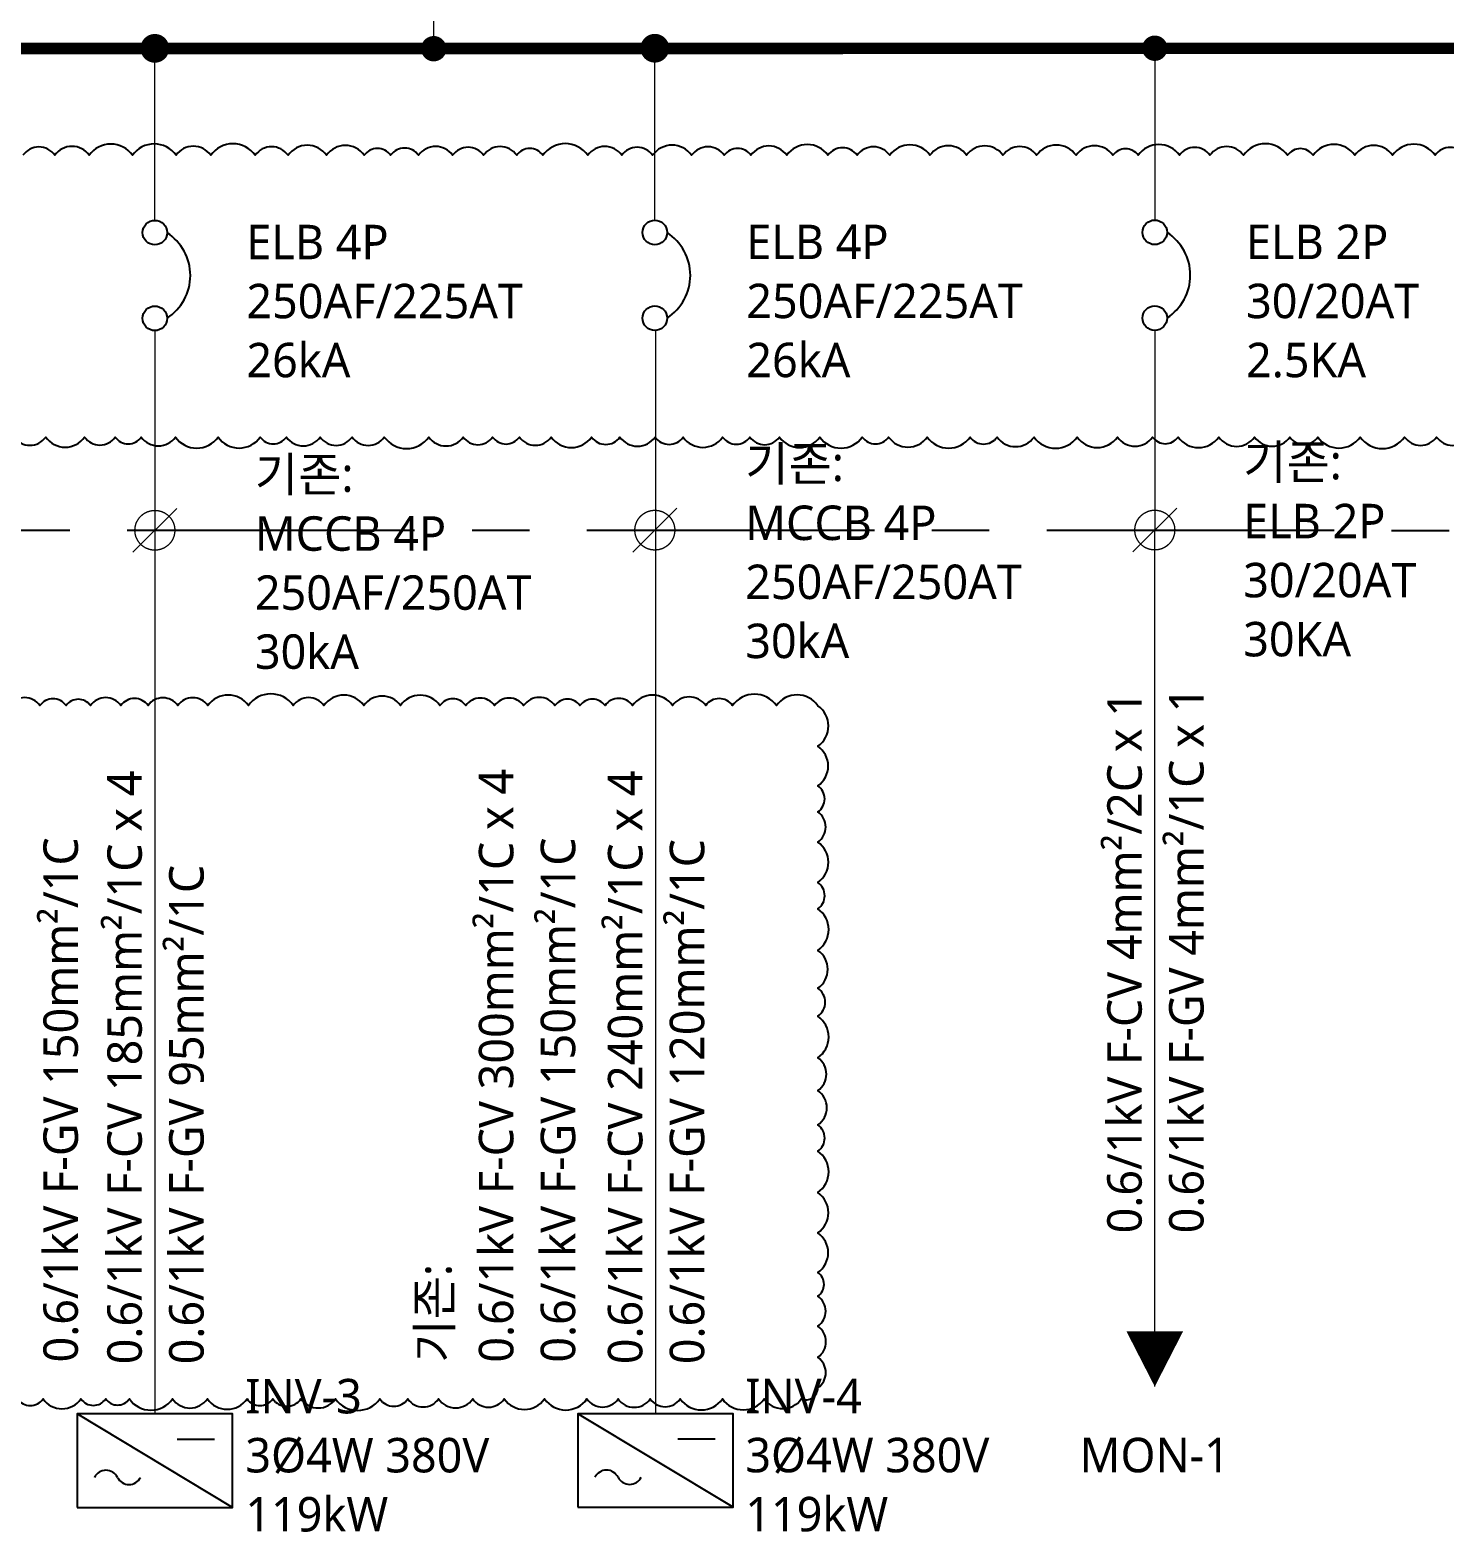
# Model space of a CAD drawing. Header units: millimetres. Extents: x 10297564 to 11610295, y -9287743 to -8409454.
# Drawn here: x 10407356 to 10419665, y -8788548 to -8775485 of the extents above; entities that cross this region are included whole.
import ezdxf
from ezdxf.enums import TextEntityAlignment as Align
from ezdxf.lldxf.tags import DXFTag

# ---------------------------------------------------------------- set-up
doc = ezdxf.new("R2010")
doc.units = ezdxf.units.MM
doc.header["$LTSCALE"] = 100
doc.linetypes.add('CENTER', pattern=[50.8, 31.75, -6.35, 6.35, -6.35])
doc.linetypes.add('CENTERX2', pattern=[4, 2.5, -0.5, 0.5, -0.5])
for name, color, linetype in [('1', 1, 'CENTER2'), ('2', 7, 'Continuous'), ('4', 4, 'Continuous'), ('7', 7, 'Continuous'), ('E-BACK', 8, 'Continuous'), ('E-PANL', 1, 'Continuous'), ('E-SYM1', 3, 'Continuous'), ('E-TEXT', 7, 'Continuous')]:
    doc.layers.add(name, color=color, linetype=linetype)
doc.layers.add('250725 수정사항', color=21, linetype='Continuous', plot=False)
doc.layers.add('solar', color=7, linetype='Continuous', true_color=0x15299e)
doc.styles.add('MG', font='malgun.ttf')
tags = doc.linetypes.add('CENTER2', pattern=[1.125, 0.75, -0.125, 0.125, -0.125]).pattern_tags.tags
tags[10:11] = [DXFTag(74, 4), DXFTag(75, 0), DXFTag(340, '0'), DXFTag(46, 1.0), DXFTag(50, 0.0), DXFTag(44, 0.0), DXFTag(45, 0.0)]
tags[8:9] = [DXFTag(74, 4), DXFTag(75, 0), DXFTag(340, '0'), DXFTag(46, 1.0), DXFTag(50, 0.0), DXFTag(44, 0.0), DXFTag(45, 0.0)]
tags[6:7] = [DXFTag(74, 4), DXFTag(75, 0), DXFTag(340, '0'), DXFTag(46, 1.0), DXFTag(50, 0.0), DXFTag(44, 0.0), DXFTag(45, 0.0)]
tags[4:5] = [DXFTag(74, 4), DXFTag(75, 0), DXFTag(340, '0'), DXFTag(46, 1.0), DXFTag(50, 0.0), DXFTag(44, 0.0), DXFTag(45, 0.0)]

# ---------------------------------------------------------------- blocks, each defined once
blk = doc.blocks.new('SLD_INV')
at = {"layer": 'E-SYM1'}
for p, q in [((675, -407), (-675, 407)), ((194, 188), (519, 188))]:
    blk.add_line(p, q, dxfattribs=at)
blk.add_lwpolyline([(-675, -407), (675, -407), (675, 407), (-675, 407)], close=True, dxfattribs=at)
for centre, start, end in [((-426, -196), 26.4183, 153.5817), ((-225, -96), 206.4183, 333.5817)]:
    blk.add_arc(centre, 112, start, end, dxfattribs=at)

msp = doc.modelspace()

# ---------------------------------------------------------------- linework, layer by layer
at = {"layer": '1', "color": 1, "linetype": 'CENTER', "lineweight": 15, "ltscale": 10}
for p, q in [((10408251.8, -8780026.5), (10408632.7, -8779645.7)), ((10412601.2, -8780025.4), (10412982, -8779644.5)), ((10416950.5, -8780024.8), (10417331.3, -8779643.9))]:
    msp.add_line(p, q, dxfattribs=at)
for centre in [(10408442.3, -8779836.1), (10412791.6, -8779835), (10417140.9, -8779834.3)]:
    msp.add_circle(centre, 173.2, dxfattribs=at)
at = {"layer": '2', "color": 2}
for centre, radius in [((10408442.3, -8775644.3), 104.5), ((10408442.3, -8775644.3), 41.8), ((10410868.4, -8775647.4), 92.2), ((10410868.4, -8775647.4), 36.9), ((10412791.6, -8775643.2), 104.5), ((10412791.6, -8775643.2), 41.8), ((10417140.9, -8775643.2), 92.2), ((10417140.9, -8775643.2), 36.9)]:
    msp.add_circle(centre, radius, dxfattribs=at)
at = {"layer": '250725 수정사항'}
for points in [[(10419844.5, -8776574.5, 0.5205671), (10419580, -8776574.5, 0.5205671), (10419209.7, -8776574.5, 0.5205671), (10418881.1, -8776574.5, 0.5205671), (10418518.1, -8776574.5, 0.5205671), (10418295.5, -8776574.5, 0.5205671), (10417911.4, -8776574.5, 0.5205671), (10417620.9, -8776574.5, 0.5205671), (10417355.5, -8776574.5, 0.5205671), (10416996.6, -8776574.5, 0.5205671), (10416776.2, -8776574.5, 0.5205671), (10416456.8, -8776574.5, 0.5205671), (10416113.1, -8776574.5, 0.5205671), (10415819.8, -8776574.5, 0.5205671), (10415504.1, -8776574.5, 0.5205671), (10415185.4, -8776574.5, 0.5205671), (10414835.7, -8776574.5, 0.5205671), (10414551.3, -8776574.5, 0.5205671), (10414297.9, -8776574.5, 0.5205671), (10413939.2, -8776574.5, 0.5205671), (10413627.9, -8776574.5, 0.5205671), (10413396.2, -8776574.5, 0.5205671), (10413111.7, -8776574.5, 0.5205671), (10412772.1, -8776574.5, 0.5205671), (10412503.9, -8776574.5, 0.5205671), (10412208.5, -8776574.5, 0.5205671), (10411817.9, -8776574.5, 0.5205671), (10411590.4, -8776574.5, 0.5205671), (10411301.3, -8776574.5, 0.5205671), (10411032.9, -8776574.5, 0.5205671), (10410736.8, -8776574.5, 0.5205671), (10410493.6, -8776574.5, 0.5205671), (10410263.6, -8776574.5, 0.5205671), (10409935.9, -8776574.5, 0.5205671), (10409600.8, -8776574.5, 0.5205671), (10409314.3, -8776574.5, 0.5205671), (10408928, -8776574.5, 0.5205671), (10408626.5, -8776574.5, 0.5205671), (10408247.3, -8776574.5, 0.5205671), (10407871.3, -8776574.5, 0.5205671), (10407572.1, -8776574.5, 0.5205671), (10407294.9, -8776574.5, 0.5205671)], [(10407218.5, -8779025.2, 0.5205671), (10407492.6, -8779025.2, 0.5205671), (10407831.1, -8779025.2, 0.5205671), (10408096.9, -8779025.2, 0.5205671), (10408324.3, -8779025.2, 0.5205671), (10408621.1, -8779025.2, 0.5205671), (10408992.2, -8779025.2, 0.5205671), (10409358.8, -8779025.2, 0.5205671), (10409586.2, -8779025.2, 0.5205671), (10409880.1, -8779025.2, 0.5205671), (10410158.5, -8779025.2, 0.5205671), (10410438.5, -8779025.2, 0.5205671), (10410825.8, -8779025.2, 0.5205671), (10411124.4, -8779025.2, 0.5205671), (10411380.6, -8779025.2, 0.5205671), (10411614.4, -8779025.2, 0.5205671), (10411889.8, -8779025.2, 0.5205671), (10412241.4, -8779025.2, 0.5205671), (10412488.6, -8779025.2, 0.5205671), (10412794.2, -8779025.2, 0.5205671), (10413037.7, -8779025.2, 0.5205671), (10413381.8, -8779025.2, 0.5205671), (10413619.3, -8779025.2, 0.5205671), (10413875.4, -8779025.2, 0.5205671), (10414227, -8779025.2, 0.5205671), (10414596.1, -8779025.2, 0.5205671), (10414825.5, -8779025.2, 0.5205671), (10415162, -8779025.2, 0.5205671), (10415533.6, -8779025.2, 0.5205671), (10415769.3, -8779025.2, 0.5205671), (10416090.2, -8779025.2, 0.5205671), (10416465.8, -8779025.2, 0.5205671), (10416815.6, -8779025.2, 0.5205671), (10417121.5, -8779025.2, 0.5205671), (10417344, -8779025.2, 0.5205671), (10417697.5, -8779025.2, 0.5205671), (10418008.9, -8779025.2, 0.5205671), (10418316.1, -8779025.2, 0.5205671), (10418559.3, -8779025.2, 0.5205671), (10418927.3, -8779025.2, 0.5205671), (10419313.9, -8779025.2, 0.5205671), (10419592.5, -8779025.2, 0.5205671), (10419870.3, -8779025.2, 0.5205671)], [(10407246.9, -8787391.5, 0.5205671), (10407469.3, -8787391.5, 0.5205671), (10407799.1, -8787391.5, 0.5205671), (10408015.1, -8787391.5, 0.5205671), (10408220.4, -8787391.5, 0.5205671), (10408596.1, -8787391.5, 0.5205671), (10408899.4, -8787391.5, 0.5205671), (10409244.3, -8787391.5, 0.5205671), (10409467.9, -8787391.5, 0.5205671), (10409713.4, -8787391.5, 0.5205671), (10410014.6, -8787391.5, 0.5205671), (10410398.3, -8787391.5, 0.5205671), (10410642.8, -8787391.5, 0.5205671), (10410909.7, -8787391.5, 0.5205671), (10411207.4, -8787391.5, 0.5205671), (10411481.4, -8787391.5, 0.5205671), (10411831.9, -8787391.5, 0.5205671), (10412201.6, -8787391.5, 0.5205671), (10412472.2, -8787391.5, 0.5205671), (10412751.1, -8787391.5, 0.5205671), (10413012.8, -8787391.5, 0.5205671), (10413379.5, -8787391.5, 0.5205671), (10413742.9, -8787391.5, 0.5205671), (10414066.1, -8787391.5, 0.5205671), (10414210.2, -8787296.1, 0.5205671), (10414210.2, -8787029.5, 0.5205671), (10414210.2, -8786759.2, 0.5205671), (10414210.2, -8786497.2, 0.5205671), (10414210.2, -8786292.3, 0.5205671), (10414210.2, -8785947.6, 0.5205671), (10414210.2, -8785596.4, 0.5205671), (10414210.2, -8785236.2, 0.5205671), (10414210.2, -8785008.2, 0.5205671), (10414210.2, -8784708.9, 0.5205671), (10414210.2, -8784424.2, 0.5205671), (10414210.2, -8784063.1, 0.5205671), (10414210.2, -8783819.3, 0.5205671), (10414210.2, -8783489.8, 0.5205671), (10414210.2, -8783128.6, 0.5205671), (10414210.2, -8782899.7, 0.5205671), (10414210.2, -8782548.1, 0.5205671), (10414210.2, -8782285.8, 0.5205671), (10414210.2, -8782058.9, 0.5205671), (10414210.2, -8781714.7, 0.5205671), (10414210.2, -8781361.7, 0.5205671), (10413849.7, -8781360.6, 0.5205671), (10413468, -8781360.6, 0.5205671), (10413234, -8781360.6, 0.5205671), (10412946.6, -8781360.6, 0.5205671), (10412597.3, -8781360.6, 0.5205671), (10412358.4, -8781360.6, 0.5205671), (10412140.7, -8781360.6, 0.5205671), (10411923, -8781360.6, 0.5205671), (10411650.4, -8781360.6, 0.5205671), (10411398, -8781360.6, 0.5205671), (10411146.9, -8781360.6, 0.5205671), (10410922.2, -8781360.6, 0.5205671), (10410578.2, -8781360.6, 0.5205671), (10410260.8, -8781360.6, 0.5205671), (10409912.6, -8781360.6, 0.5205671), (10409646, -8781360.6, 0.5205671), (10409256, -8781360.6, 0.5205671), (10408903.8, -8781360.6, 0.5205671), (10408641.4, -8781360.6, 0.5205671), (10408382.8, -8781360.6, 0.5205671), (10408146.3, -8781360.6, 0.5205671), (10407881.5, -8781360.6, 0.5205671), (10407671, -8781360.6, 0.5205671), (10407442, -8781360.6, 0.5205671), (10407177.5, -8781360.6, 0.5205671)]]:
    msp.add_lwpolyline(points, format="xyb", dxfattribs=at)
at = {"layer": '4', "lineweight": 18}
for p, q in [((10410868.4, -8775647.4), (10410868.4, -8769824.7)), ((10408442.3, -8777140.1), (10408442.3, -8775644.2)), ((10412791.6, -8777139), (10412791.6, -8775643.1)), ((10417140.9, -8775643.2), (10417140.9, -8777137.8)), ((10408442.3, -8778099.3), (10408442.3, -8787520.7)), ((10412797, -8778098.1), (10412797, -8787519.6)), ((10417140.9, -8778097), (10417140.9, -8779834.3)), ((10417140.8, -8787284.2), (10417140.9, -8779834.3))]:
    msp.add_line(p, q, dxfattribs=at)
at = {"layer": '4', "lineweight": 18, "const_width": 100}
msp.add_lwpolyline([(10396070.7, -8775646.9), (10427351.4, -8775643.5)], dxfattribs=at)
at = {"layer": '4', "lineweight": 18}
msp.add_lwpolyline([(10417140.8, -8786803.3, 493, 0, 0), (10417140.8, -8787284.2, 0, 0, 0)], format="xyseb", dxfattribs=at)
at = {"layer": '7', "color": 2, "linetype": 'Continuous'}
for points, const_width in [([(10408504.7, -8775644.3, -1), (10408379.8, -8775644.3, -1)], 125), ([(10410923.6, -8775647.4, -1), (10410813.3, -8775647.4, -1)], 110.3), ([(10412854.1, -8775643.2, -1), (10412729.1, -8775643.2, -1)], 125), ([(10417196.1, -8775643.2, -1), (10417085.8, -8775643.2, -1)], 110.3)]:
    msp.add_lwpolyline(points, format="xyb", close=True, dxfattribs=dict(at, const_width=const_width))
at = {"layer": '7', "color": 2}
for centre in [(10410868.4, -8775647.4), (10417140.9, -8775643.2)]:
    msp.add_circle(centre, 62, dxfattribs=at)
at = {"layer": 'E-PANL', "linetype": 'CENTERX2', "ltscale": 10}
msp.add_lwpolyline([(10394617.9, -8755444.5), (10442703.3, -8755445.5), (10442701.3, -8779839.9), (10394617.9, -8779838.9)], close=True, dxfattribs=at)
at = {"layer": 'solar', "color": 2}
for centre in [(10408442.3, -8777247), (10412791.6, -8777245.8), (10417140.9, -8777244.7), (10408442.3, -8777992.5), (10412791.6, -8777991.3), (10417141, -8777990.2)]:
    msp.add_circle(centre, 106.8, dxfattribs=at)
for centre, start, end in [((10408309.4, -8777619.7), 302.83304, 57.16696), ((10412658.7, -8777618.6), 302.83304, 57.16696), ((10417008.1, -8777617.4), 302.83489, 57.16882)]:
    msp.add_arc(centre, 442, start, end, dxfattribs=at)

# ---------------------------------------------------------------- block references
at = {"layer": 'E-BACK', "linetype": 'ByBlock'}
for p in [(10408442.3, -8787928.1), (10412797, -8787926.9)]:
    msp.add_blockref('SLD_INV', p, dxfattribs=at)

# ---------------------------------------------------------------- texts
at = {"layer": '250725 수정사항', "style": 'MG'}
for s, p in [('기존:', (10413578.4, -8779257.4)), ('기존:', (10417910.2, -8779242.1)), ('기존:', (10409312.6, -8779350.7)), ('MCCB 4P', (10413578.4, -8779770.9)), ('ELB 2P', (10417910.2, -8779755.7)), ('MCCB 4P', (10409312.6, -8779864.3)), ('250AF/250AT', (10413578.4, -8780284.5)), ('30/20AT', (10417910.2, -8780269.2)), ('250AF/250AT', (10409312.6, -8780377.8)), ('30kA', (10413578.4, -8780798)), ('30KA', (10417910.2, -8780782.8)), ('30kA', (10409312.6, -8780891.4))]:
    msp.add_text(s, height=300, dxfattribs=at).set_placement(p, align=Align.MIDDLE_LEFT)
for s, p in [('0.6/1kV F-CV 300mm²/1C x 4', (10411411, -8787075.8)), ('0.6/1kV F-GV 150mm²/1C', (10407622.8, -8787074)), ('0.6/1kV F-GV 150mm²/1C', (10411949, -8787075.8)), ('기존:', (10410873, -8787075.8))]:
    msp.add_text(s, height=300, rotation=90, dxfattribs=at).set_placement(p, align=Align.MIDDLE_LEFT)
at = {"layer": 'E-TEXT', "style": 'MG'}
for s, p in [('ELB 4P', (10409238.4, -8777328.8)), ('ELB 4P', (10413587.7, -8777327.5)), ('ELB 2P', (10417935.2, -8777327.6)), ('250AF/225AT', (10409238.4, -8777842.3)), ('250AF/225AT', (10413587.7, -8777841.1)), ('30/20AT', (10417935.2, -8777841.2)), ('26kA', (10409238.4, -8778355.9)), ('26kA', (10413587.7, -8778354.6)), ('2.5KA', (10417935.2, -8778354.7)), ('INV-3', (10409229.6, -8787367.2)), ('INV-4', (10413579, -8787366)), ('3Ø4W 380V', (10409229.6, -8787880.7)), ('3Ø4W 380V', (10413579, -8787879.6)), ('119kW', (10409229.6, -8788394.3)), ('119kW', (10413579, -8788393.1))]:
    msp.add_text(s, height=300, dxfattribs=at).set_placement(p, align=Align.MIDDLE_LEFT)
at = {"layer": 'E-TEXT', "color": 3, "style": 'MG'}
for s, p in [('0.6/1kV F-CV 4mm²/2C x 1', (10416877.2, -8785951.3)), ('0.6/1kV F-GV 4mm²/1C x 1', (10417415.3, -8785951.3)), ('0.6/1kV F-CV 185mm²/1C x 4', (10408178.7, -8787090.4)), ('0.6/1kV F-CV 240mm²/1C x 4', (10412533.5, -8787089.2)), ('0.6/1kV F-GV 120mm²/1C', (10413071.5, -8787089.2)), ('0.6/1kV F-GV 95mm²/1C', (10408716.7, -8787090.4))]:
    msp.add_text(s, height=300, rotation=90, dxfattribs=at).set_placement(p, align=Align.MIDDLE_LEFT)
at = {"layer": 'E-TEXT', "style": 'MG'}
msp.add_text('MON-1', height=300, dxfattribs=at).set_placement((10417140.8, -8787879.7), align=Align.MIDDLE_CENTER)

doc.saveas('drawing.dxf')
